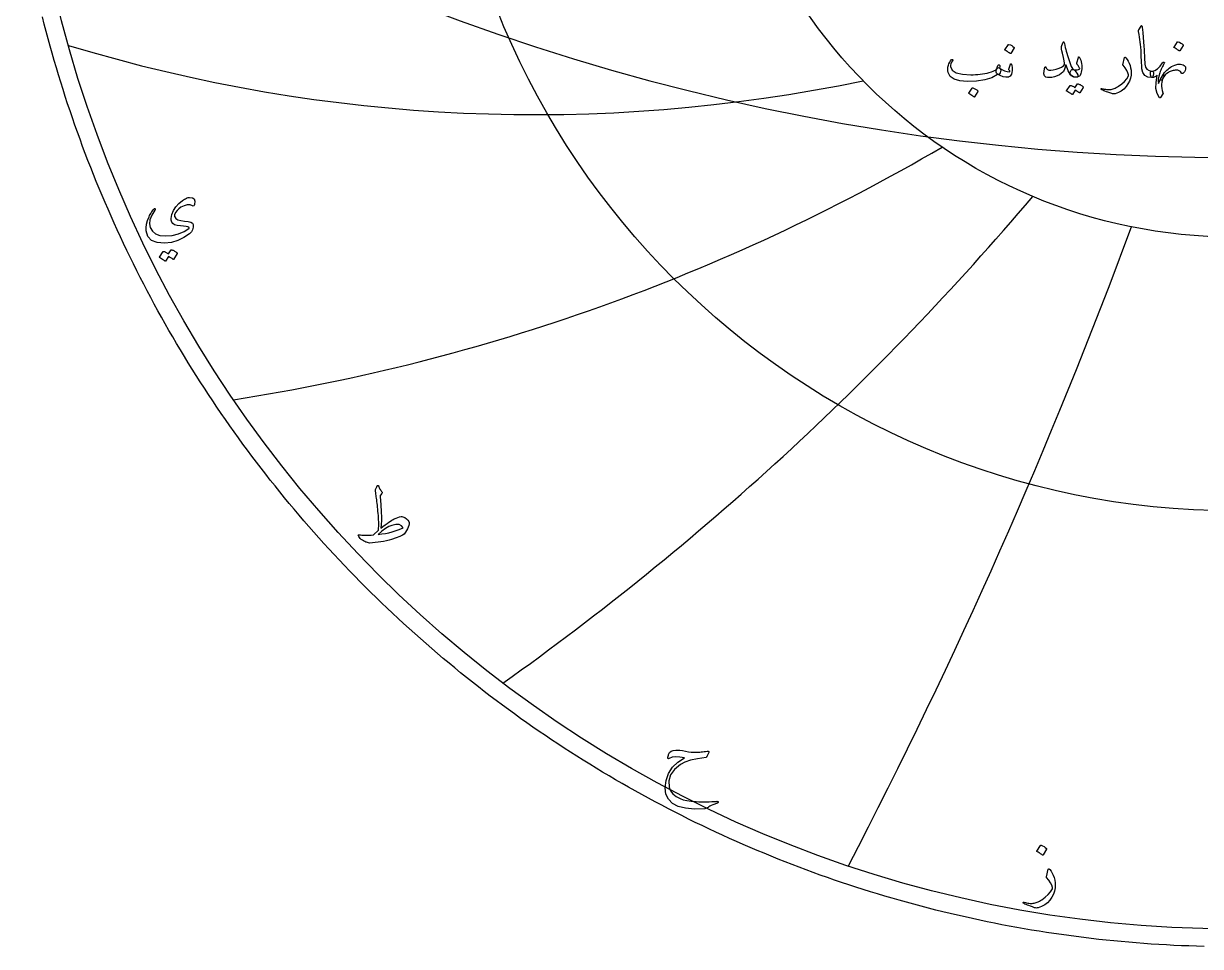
# Model space of a CAD drawing. Header units: millimetres. Extents: x -80 to 80, y -80 to 82.
# Drawn here: x -79.2 to -2.2, y -80.3 to -20 of the extents above; entities that cross this region are included whole.
import ezdxf

# ---------------------------------------------------------------- set-up
doc = ezdxf.new("R2010")
doc.units = ezdxf.units.MM
for name, color, linetype in [('CUT_OUTER', 1, 'Continuous'), ('ENGRAVE', 7, 'Continuous'), ('ENGRAVE_FINE', 8, 'Continuous'), ('TEXT', 5, 'Continuous')]:
    doc.layers.add(name, color=color, linetype=linetype)

msp = doc.modelspace()

# ---------------------------------------------------------------- linework, layer by layer
at = {"layer": 'CUT_OUTER'}
msp.add_lwpolyline([(-1.9724, -80.3458), (-2.4653, -80.3322), (-2.9582, -80.3155), (-3.4509, -80.2959), (-3.9436, -80.2732), (-4.436, -80.2475), (-4.9283, -80.2188), (-5.4205, -80.187), (-5.9124, -80.1522), (-6.4041, -80.1144), (-6.8955, -80.0736), (-7.3867, -80.0298), (-7.8776, -79.983), (-8.3683, -79.9332), (-8.8586, -79.8803), (-9.3485, -79.8244), (-9.8381, -79.7656), (-10.3274, -79.7037), (-10.8163, -79.6388), (-11.3047, -79.571), (-11.7927, -79.5001), (-12.2803, -79.4263), (-12.7674, -79.3494), (-13.2541, -79.2696), (-13.7402, -79.1868), (-14.2258, -79.101), (-14.7109, -79.0122), (-15.1954, -78.9204), (-15.6794, -78.8257), (-16.1628, -78.728), (-16.6455, -78.6274), (-17.1277, -78.5238), (-17.6092, -78.4172), (-18.09, -78.3077), (-18.5701, -78.1952), (-19.0496, -78.0798), (-19.5283, -77.9614), (-20.0063, -77.8401), (-20.4836, -77.7159), (-20.96, -77.5888), (-21.4357, -77.4587), (-21.9106, -77.3257), (-22.3846, -77.1898), (-22.8578, -77.051), (-23.3302, -76.9093), (-23.8016, -76.7647), (-24.2722, -76.6172), (-24.7419, -76.4668), (-25.2106, -76.3136), (-25.6784, -76.1575), (-26.1452, -75.9985), (-26.611, -75.8366), (-27.0758, -75.6719), (-27.5396, -75.5043), (-28.0024, -75.3339), (-28.4641, -75.1607), (-28.9248, -74.9846), (-29.3843, -74.8057), (-29.8428, -74.624), (-30.3001, -74.4395), (-30.7563, -74.2522), (-31.2113, -74.0621), (-31.6651, -73.8692), (-32.1178, -73.6735), (-32.5692, -73.475), (-33.0195, -73.2738), (-33.4684, -73.0698), (-33.9162, -72.8631), (-34.3626, -72.6536), (-34.8078, -72.4414), (-35.2516, -72.2265), (-35.6941, -72.0088), (-36.1353, -71.7884), (-36.5751, -71.5654), (-37.0135, -71.3396), (-37.4505, -71.1111), (-37.8862, -70.88), (-38.3204, -70.6462), (-38.7531, -70.4098), (-39.1844, -70.1706), (-39.6142, -69.9289), (-40.0426, -69.6845), (-40.4694, -69.4375), (-40.8947, -69.1879), (-41.3184, -68.9356), (-41.7406, -68.6808), (-42.1613, -68.4234), (-42.5803, -68.1634), (-42.9978, -67.9009), (-43.4136, -67.6358), (-43.8278, -67.3681), (-44.2403, -67.0979), (-44.6512, -66.8252), (-45.0604, -66.55), (-45.4679, -66.2722), (-45.8736, -65.992), (-46.2777, -65.7093), (-46.68, -65.4241), (-47.0806, -65.1364), (-47.4794, -64.8463), (-47.8764, -64.5538), (-48.2715, -64.2588), (-48.6649, -63.9614), (-49.0565, -63.6616), (-49.4462, -63.3594), (-49.834, -63.0548), (-50.22, -62.7479), (-50.604, -62.4385), (-50.9862, -62.1269), (-51.3664, -61.8128), (-51.7447, -61.4965), (-52.1211, -61.1778), (-52.4955, -60.8569), (-52.8679, -60.5336), (-53.2384, -60.2081), (-53.6068, -59.8803), (-53.9732, -59.5502), (-54.3376, -59.2179), (-54.6999, -58.8834), (-55.0602, -58.5467), (-55.4184, -58.2077), (-55.7745, -57.8666), (-56.1285, -57.5233), (-56.4804, -57.1778), (-56.8302, -56.8302), (-57.1778, -56.4804), (-57.5233, -56.1285), (-57.8666, -55.7745), (-58.2077, -55.4184), (-58.5467, -55.0602), (-58.8834, -54.6999), (-59.2179, -54.3376), (-59.5502, -53.9732), (-59.8803, -53.6068), (-60.2081, -53.2384), (-60.5336, -52.8679), (-60.8569, -52.4955), (-61.1778, -52.1211), (-61.4965, -51.7447), (-61.8128, -51.3664), (-62.1269, -50.9862), (-62.4385, -50.604), (-62.7479, -50.22), (-63.0548, -49.834), (-63.3594, -49.4462), (-63.6616, -49.0565), (-63.9614, -48.6649), (-64.2588, -48.2715), (-64.5538, -47.8764), (-64.8463, -47.4794), (-65.1364, -47.0806), (-65.4241, -46.68), (-65.7093, -46.2777), (-65.992, -45.8736), (-66.2722, -45.4679), (-66.55, -45.0604), (-66.8252, -44.6512), (-67.0979, -44.2403), (-67.3681, -43.8278), (-67.6358, -43.4136), (-67.9009, -42.9978), (-68.1634, -42.5803), (-68.4234, -42.1613), (-68.6808, -41.7406), (-68.9356, -41.3184), (-69.1879, -40.8947), (-69.4375, -40.4694), (-69.6845, -40.0426), (-69.9289, -39.6142), (-70.1706, -39.1844), (-70.4098, -38.7531), (-70.6462, -38.3204), (-70.88, -37.8862), (-71.1111, -37.4505), (-71.3396, -37.0135), (-71.5654, -36.5751), (-71.7884, -36.1353), (-72.0088, -35.6941), (-72.2265, -35.2516), (-72.4414, -34.8078), (-72.6536, -34.3626), (-72.8631, -33.9162), (-73.0698, -33.4684), (-73.2738, -33.0195), (-73.475, -32.5692), (-73.6735, -32.1178), (-73.8692, -31.6651), (-74.0621, -31.2113), (-74.2522, -30.7563), (-74.4395, -30.3001), (-74.624, -29.8428), (-74.8057, -29.3843), (-74.9846, -28.9248), (-75.1607, -28.4641), (-75.3339, -28.0024), (-75.5043, -27.5396), (-75.6719, -27.0758), (-75.8366, -26.611), (-75.9985, -26.1452), (-76.1575, -25.6784), (-76.3136, -25.2106), (-76.4668, -24.7419), (-76.6172, -24.2722), (-76.7647, -23.8016), (-76.9093, -23.3302), (-77.051, -22.8578), (-77.1898, -22.3846), (-77.3257, -21.9106), (-77.4587, -21.4357), (-77.5888, -20.96), (-77.7159, -20.4836), (-77.8401, -20.0063), (-77.9614, -19.5283)], dxfattribs=at)
at = {"layer": 'ENGRAVE'}
for radius in [79.2, 51.8435, 33.9362]:
    msp.add_circle((0, 0), radius, dxfattribs=at)
for centre, radius, start, end in [((-45.7349, 79.2151), 105.1402, 253.125475, 281.775865), ((-85.845, 85.845), 132.0094, 278.882702, 300.370494), ((-157.1939, 90.7559), 188.7705, 305.399857, 319.725052), ((-349.9692, 93.774), 366.0051, 332.527684, 339.690281)]:
    msp.add_arc(centre, radius, start, end, dxfattribs=at)
at = {"layer": 'ENGRAVE_FINE'}
msp.add_arc((0, 118.9871), 147.7245, 237.678517, 302.321483, dxfattribs=at)
at = {"layer": 'TEXT'}
for points in [[(-6.0914, -20.1269), (-6.0823, -20.1128), (-6.0738, -20.1035), (-6.0659, -20.0988), (-6.0586, -20.0988), (-6.0475, -20.1049), (-6.0375, -20.1234), (-6.0287, -20.1541), (-6.0211, -20.1972), (-5.9825, -20.547), (-5.9509, -20.8705), (-5.9263, -21.1676), (-5.9087, -21.4384), (-5.8974, -21.6699), (-5.887, -21.8775), (-5.8775, -22.061), (-5.8689, -22.2206), (-5.8614, -22.3561), (-5.8554, -22.4677), (-5.8509, -22.5552), (-5.8478, -22.6187), (-5.8062, -22.809), (-5.7143, -22.9489), (-5.572, -23.0385), (-5.3794, -23.0777), (-5.3259, -23.0918), (-5.2916, -23.1246), (-5.2767, -23.1761), (-5.2811, -23.2464), (-5.303, -23.357), (-5.3267, -23.4361), (-5.3522, -23.4835), (-5.3794, -23.4993), (-5.6505, -23.4636), (-5.8502, -23.3564), (-5.9784, -23.1779), (-6.0352, -22.9279), (-6.0441, -22.8083), (-6.0521, -22.6884), (-6.0593, -22.5682), (-6.0656, -22.4478), (-6.0713, -22.327), (-6.0767, -22.206), (-6.0819, -22.0846), (-6.0867, -21.963), (-6.0955, -21.731), (-6.1078, -21.5221), (-6.1236, -21.3364), (-6.1429, -21.1737), (-6.1657, -21.0176), (-6.1921, -20.8511), (-6.2219, -20.6745), (-6.2553, -20.4876), (-6.2597, -20.4539), (-6.2588, -20.4232), (-6.2527, -20.3953), (-6.2413, -20.3705)], [(-14.7706, -21.34), (-14.7647, -21.3342), (-14.7565, -21.3307), (-14.746, -21.3295), (-14.7331, -21.3307), (-14.6421, -21.3675), (-14.5563, -21.4126), (-14.4758, -21.4659), (-14.4006, -21.5274), (-14.3932, -21.5367), (-14.39, -21.5461), (-14.3909, -21.5555), (-14.3959, -21.5648), (-14.616, -21.9208), (-14.6242, -21.9293), (-14.6348, -21.9314), (-14.6476, -21.927), (-14.6629, -21.9161), (-14.676, -21.9068), (-14.6968, -21.8927), (-14.7252, -21.874), (-14.7612, -21.8506), (-14.8054, -21.8225), (-14.8584, -21.7897), (-14.9202, -21.7522), (-14.9907, -21.71), (-15.0001, -21.703), (-15.0048, -21.696), (-15.0048, -21.689), (-15.0001, -21.6819)], [(-11.1078, -21.2791), (-11.0809, -21.4019), (-11.0516, -21.5268), (-11.02, -21.6537), (-10.986, -21.7826), (-10.9497, -21.9142), (-10.9111, -22.049), (-10.8701, -22.1871), (-10.8268, -22.3283), (-10.7392, -22.5824), (-10.6593, -22.7733), (-10.587, -22.9009), (-10.5223, -22.9653), (-10.4658, -23.0037), (-10.4087, -23.0578), (-10.3511, -23.1278), (-10.2928, -23.2136), (-10.2378, -23.3198), (-10.2225, -23.3998), (-10.2471, -23.4533), (-10.3115, -23.4806), (-10.5197, -23.4595), (-10.7038, -23.3213), (-10.8639, -23.066), (-11.0001, -22.6937), (-11.003, -22.6875), (-11.0071, -22.6831), (-11.0124, -22.6805), (-11.0188, -22.6796), (-11.0235, -22.6805), (-11.0282, -22.6831), (-11.0329, -22.6875), (-11.0375, -22.6937), (-11.0507, -22.754), (-11.0668, -22.8178), (-11.0858, -22.8851), (-11.1078, -22.956), (-11.1318, -23.023), (-11.157, -23.0789), (-11.1833, -23.1237), (-11.2108, -23.1574), (-11.3098, -23.2437), (-11.4333, -23.3201), (-11.5815, -23.3866), (-11.7542, -23.4431), (-11.9298, -23.4849), (-12.082, -23.5028), (-12.2109, -23.4967), (-12.3162, -23.4665), (-12.4064, -23.391), (-12.4474, -23.2581), (-12.4392, -23.0678), (-12.3818, -22.8201), (-12.3763, -22.8119), (-12.3689, -22.8061), (-12.3599, -22.8026), (-12.349, -22.8014), (-12.3361, -22.8029), (-12.3256, -22.8072), (-12.3174, -22.8146), (-12.3116, -22.8248), (-12.2893, -22.8766), (-12.2647, -22.9197), (-12.2378, -22.9539), (-12.2085, -22.9794), (-12.1172, -23.0133), (-11.9931, -23.0215), (-11.8361, -23.004), (-11.6464, -22.9606), (-11.4442, -22.8957), (-11.287, -22.8225), (-11.1748, -22.7411), (-11.1078, -22.6515), (-11.0967, -22.5608), (-11.1148, -22.4056), (-11.1623, -22.186), (-11.2389, -21.9021), (-11.2758, -21.7525), (-11.2975, -21.6316), (-11.3039, -21.5394), (-11.2952, -21.4759), (-11.2062, -21.2229), (-11.1965, -21.1963), (-11.1863, -21.1773), (-11.1754, -21.1658), (-11.164, -21.162), (-11.15, -21.1694), (-11.1359, -21.1913), (-11.1219, -21.2279), (-11.1078, -21.2791)], [(-3.7073, -21.1667), (-3.7014, -21.1609), (-3.6932, -21.1574), (-3.6827, -21.1562), (-3.6698, -21.1574), (-3.5788, -21.1942), (-3.493, -21.2393), (-3.4125, -21.2926), (-3.3373, -21.3541), (-3.3299, -21.3634), (-3.3267, -21.3728), (-3.3276, -21.3822), (-3.3326, -21.3915), (-3.5527, -21.7475), (-3.5609, -21.756), (-3.5715, -21.7581), (-3.5843, -21.7537), (-3.5996, -21.7428), (-3.6127, -21.7335), (-3.6335, -21.7194), (-3.6619, -21.7007), (-3.6979, -21.6773), (-3.7421, -21.6492), (-3.7951, -21.6164), (-3.8569, -21.5789), (-3.9274, -21.5367), (-3.9368, -21.5297), (-3.9415, -21.5227), (-3.9415, -21.5157), (-3.9368, -21.5086)], [(-15.3608, -22.881), (-15.3562, -22.8834), (-15.352, -22.8857), (-15.348, -22.888), (-15.3444, -22.8904), (-15.3407, -22.893), (-15.3368, -22.8962), (-15.3325, -22.9), (-15.328, -22.9044), (-15.2902, -22.9489), (-15.2753, -23.0122), (-15.2832, -23.0941), (-15.3139, -23.1948), (-15.3423, -23.256), (-15.3713, -23.2944), (-15.4009, -23.3099), (-15.431, -23.3026), (-15.4462, -23.2952), (-15.4591, -23.292), (-15.4697, -23.2929), (-15.4779, -23.2979), (-15.8619, -23.5081), (-16.3209, -23.6562), (-16.8549, -23.7423), (-17.4638, -23.7663), (-17.9562, -23.7241), (-18.328, -23.6117), (-18.5792, -23.429), (-18.7097, -23.1761), (-18.7299, -23.0567), (-18.7343, -22.9372), (-18.7229, -22.8178), (-18.6957, -22.6983), (-18.6585, -22.5927), (-18.6125, -22.4958), (-18.5578, -22.4077), (-18.4943, -22.3283), (-18.4823, -22.3184), (-18.4697, -22.3119), (-18.4565, -22.309), (-18.4427, -22.3096), (-18.4299, -22.3151), (-18.4193, -22.3225), (-18.4111, -22.3315), (-18.4053, -22.3424), (-18.4026, -22.3529), (-18.4041, -22.3658), (-18.4097, -22.381), (-18.4193, -22.3986), (-18.4872, -22.4981), (-18.5317, -22.5953), (-18.5528, -22.6901), (-18.5505, -22.7827), (-18.4392, -23.0145), (-18.1804, -23.1808), (-17.7741, -23.2815), (-17.2203, -23.3166), (-17.0682, -23.3143), (-16.9164, -23.3072), (-16.7649, -23.2955), (-16.6137, -23.2791), (-16.4637, -23.2581), (-16.3157, -23.2323), (-16.1697, -23.2019), (-16.0259, -23.1667), (-15.8862, -23.1269), (-15.7718, -23.0871), (-15.6825, -23.0473), (-15.6184, -23.0075), (-15.5936, -22.9864), (-15.5709, -22.9606), (-15.5503, -22.9302), (-15.5317, -22.8951), (-15.5143, -22.8558), (-15.4972, -22.8131), (-15.4803, -22.7668), (-15.4638, -22.7171), (-15.4574, -22.7019), (-15.4474, -22.689), (-15.4339, -22.6784), (-15.417, -22.6702), (-15.3988, -22.6659), (-15.3818, -22.6667), (-15.366, -22.6729), (-15.3514, -22.6843), (-15.3397, -22.7001), (-15.3327, -22.7194), (-15.3303, -22.7423), (-15.3327, -22.7686)], [(-10.1617, -22.792), (-10.1892, -22.7461), (-10.2155, -22.7065), (-10.2407, -22.6735), (-10.2647, -22.6468), (-10.282, -22.624), (-10.2916, -22.5976), (-10.2937, -22.5678), (-10.2881, -22.5344), (-10.1898, -22.1784), (-10.176, -22.1474), (-10.1581, -22.1386), (-10.1362, -22.1521), (-10.1101, -22.1878), (-10.0709, -22.2636), (-10.0375, -22.3553), (-10.01, -22.4627), (-9.9884, -22.5859), (-9.9758, -22.7042), (-9.9708, -22.8201), (-9.9734, -22.9337), (-9.9837, -23.045), (-10.0004, -23.1418), (-10.0223, -23.2265), (-10.0495, -23.2988), (-10.082, -23.3588), (-10.1221, -23.4033), (-10.1769, -23.4384), (-10.2463, -23.4642), (-10.3303, -23.4806), (-10.4163, -23.4838), (-10.4966, -23.47), (-10.5709, -23.4393), (-10.6394, -23.3916), (-10.6924, -23.331), (-10.7202, -23.2616), (-10.7228, -23.1834), (-10.7003, -23.0965), (-10.6643, -23.0253), (-10.6218, -22.9805), (-10.573, -22.9621), (-10.5176, -22.97), (-10.39, -23.0007), (-10.2788, -23.004), (-10.1839, -22.9797), (-10.1055, -22.9279), (-10.1037, -22.9141), (-10.1125, -22.8869), (-10.1318, -22.8462), (-10.1617, -22.792)], [(-7.1687, -22.1925), (-7.166, -22.184), (-7.1628, -22.1773), (-7.159, -22.1723), (-7.1546, -22.1691), (-7.1414, -22.1679), (-7.1253, -22.1738), (-7.1063, -22.1866), (-7.0844, -22.2065), (-6.9989, -22.3081), (-6.9251, -22.4255), (-6.863, -22.5587), (-6.8127, -22.7077), (-6.7735, -22.8681), (-6.7495, -23.0262), (-6.7407, -23.182), (-6.7471, -23.3354), (-6.7887, -23.5373), (-6.8572, -23.7311), (-6.9526, -23.9167), (-7.075, -24.0941), (-7.2214, -24.2549), (-7.3888, -24.3857), (-7.5773, -24.4867), (-7.7869, -24.5578), (-7.8431, -24.5698), (-7.8993, -24.5731), (-7.9556, -24.5675), (-8.0118, -24.5532), (-8.1413, -24.5079), (-8.2583, -24.4659), (-8.3626, -24.4271), (-8.4544, -24.3916), (-8.5333, -24.3592), (-8.599, -24.3301), (-8.6515, -24.3042), (-8.6909, -24.2815), (-8.6991, -24.2745), (-8.705, -24.2674), (-8.7085, -24.2604), (-8.7097, -24.2534), (-8.7088, -24.2443), (-8.7061, -24.2358), (-8.7018, -24.2279), (-8.6956, -24.2206), (-8.6877, -24.215), (-8.678, -24.2124), (-8.6666, -24.2127), (-8.6535, -24.2159), (-8.5732, -24.2374), (-8.4965, -24.2551), (-8.4234, -24.2691), (-8.3537, -24.2792), (-8.2869, -24.2854), (-8.2225, -24.2879), (-8.1605, -24.2866), (-8.1008, -24.2815), (-8.0412, -24.272), (-7.9796, -24.2575), (-7.9159, -24.238), (-7.8502, -24.2136), (-7.7824, -24.1839), (-7.7126, -24.1486), (-7.6407, -24.1078), (-7.5668, -24.0614), (-7.3592, -23.9121), (-7.1815, -23.7499), (-7.0337, -23.5748), (-6.9157, -23.3869), (-6.9081, -23.3717), (-6.904, -23.3541), (-6.9034, -23.3342), (-6.9064, -23.3119), (-6.9555, -23.1805), (-7.0328, -23.0344), (-7.1382, -22.8737), (-7.2717, -22.6983), (-7.2776, -22.6872), (-7.2811, -22.6773), (-7.2822, -22.6685), (-7.2811, -22.6609)], [(-15.5013, -23.2557), (-15.5522, -23.2074), (-15.5786, -23.1468), (-15.5803, -23.0739), (-15.5575, -22.9887), (-15.508, -22.9123), (-15.4626, -22.8658), (-15.4214, -22.8491), (-15.3842, -22.8623), (-15.2085, -22.9785), (-15.0329, -23.0602), (-14.8572, -23.1073), (-14.6816, -23.1199), (-14.6754, -23.1187), (-14.6711, -23.1152), (-14.6684, -23.1094), (-14.6675, -23.1012), (-14.6719, -23.0856), (-14.6851, -23.0625), (-14.7071, -23.0318), (-14.7378, -22.9934), (-14.7437, -22.9817), (-14.7472, -22.97), (-14.7483, -22.9583), (-14.7472, -22.9466), (-14.6348, -22.6234), (-14.6295, -22.6111), (-14.623, -22.6023), (-14.6154, -22.5971), (-14.6067, -22.5953), (-14.5979, -22.5968), (-14.5903, -22.6012), (-14.5838, -22.6085), (-14.5785, -22.6187), (-14.5434, -22.7238), (-14.5223, -22.8283), (-14.5153, -22.9322), (-14.5223, -23.0356), (-14.5452, -23.1641), (-14.5762, -23.2686), (-14.6154, -23.3491), (-14.6629, -23.4056), (-14.6989, -23.4366), (-14.7319, -23.4595), (-14.7621, -23.4741), (-14.7893, -23.4806), (-14.9462, -23.4841), (-15.1172, -23.4478), (-15.3022, -23.3717), (-15.5013, -23.2557)], [(-4.63, -23.4618), (-4.6815, -23.5725), (-4.719, -23.689), (-4.7424, -23.8114), (-4.7518, -23.9396), (-4.7477, -24.0731), (-4.7307, -24.2112), (-4.7008, -24.3541), (-4.6581, -24.5016), (-4.6528, -24.5212), (-4.6511, -24.5379), (-4.6528, -24.5517), (-4.6581, -24.5625), (-4.8267, -24.8014), (-4.8422, -24.8187), (-4.856, -24.8283), (-4.868, -24.8304), (-4.8783, -24.8248), (-5.0387, -24.5499), (-5.1171, -24.2124), (-5.1136, -23.8122), (-5.0281, -23.3494), (-5.1098, -23.415), (-5.1956, -23.4618), (-5.2855, -23.4899), (-5.3794, -23.4993), (-5.3996, -23.4931), (-5.4181, -23.4747), (-5.4348, -23.444), (-5.4497, -23.4009), (-5.4582, -23.375), (-5.4649, -23.3488), (-5.4699, -23.3223), (-5.4731, -23.2955), (-5.4754, -23.2688), (-5.4778, -23.2423), (-5.4801, -23.2161), (-5.4825, -23.1902), (-5.4795, -23.1427), (-5.4614, -23.1082), (-5.428, -23.0865), (-5.3794, -23.0777), (-5.1883, -23.035), (-5.0082, -22.9302), (-4.8393, -22.7633), (-4.6815, -22.5344), (-4.6602, -22.5054), (-4.6382, -22.4887), (-4.6157, -22.4844), (-4.5925, -22.4923), (-4.5756, -22.5072), (-4.5668, -22.5239), (-4.5662, -22.5423), (-4.5738, -22.5625), (-4.6152, -22.6357), (-4.6552, -22.7101), (-4.6937, -22.7856), (-4.7307, -22.8623), (-4.7663, -22.9402), (-4.8004, -23.0192), (-4.833, -23.0994), (-4.8642, -23.1808), (-4.9333, -23.4024), (-4.9719, -23.5941), (-4.9801, -23.756), (-4.9579, -23.888), (-4.9558, -23.8921), (-4.9544, -23.8951), (-4.9535, -23.8968), (-4.9532, -23.8974), (-4.9529, -23.8968), (-4.952, -23.8951), (-4.9506, -23.8921), (-4.9485, -23.888), (-4.92, -23.8209), (-4.8905, -23.7551), (-4.8602, -23.6909), (-4.8291, -23.6281), (-4.7967, -23.5665), (-4.7629, -23.5057), (-4.7276, -23.4459), (-4.6909, -23.3869), (-4.6643, -23.3459), (-4.6405, -23.3213), (-4.6198, -23.3131), (-4.6019, -23.3213), (-4.5931, -23.3389), (-4.5949, -23.3681), (-4.6072, -23.4091), (-4.63, -23.4618)], [(-3.4497, -23.2089), (-3.5103, -23.114), (-3.589, -23.0496), (-3.6859, -23.0157), (-3.801, -23.0122), (-3.8662, -23.0205), (-3.9309, -23.0315), (-3.995, -23.0451), (-4.0586, -23.0613), (-4.1215, -23.0808), (-4.1839, -23.1041), (-4.2456, -23.1312), (-4.3068, -23.162), (-4.4116, -23.2323), (-4.5106, -23.3307), (-4.6037, -23.4571), (-4.6909, -23.6117), (-4.7158, -23.6465), (-4.7389, -23.6667), (-4.7603, -23.6723), (-4.7799, -23.6632), (-4.7963, -23.6451), (-4.8033, -23.6234), (-4.801, -23.5982), (-4.7893, -23.5695), (-4.7714, -23.5318), (-4.7553, -23.4981), (-4.741, -23.4685), (-4.7284, -23.4431), (-4.7172, -23.4214), (-4.7073, -23.4033), (-4.6985, -23.3886), (-4.6909, -23.3775), (-4.6221, -23.2739), (-4.5516, -23.1784), (-4.4792, -23.0912), (-4.4052, -23.0122), (-4.3294, -22.941), (-4.2518, -22.8775), (-4.1725, -22.8216), (-4.0914, -22.7733), (-3.8832, -22.6787), (-3.6897, -22.6293), (-3.5109, -22.6249), (-3.3466, -22.6656), (-3.2767, -22.701), (-3.226, -22.7464), (-3.1947, -22.8017), (-3.1827, -22.867), (-3.1897, -22.956), (-3.2155, -23.0403), (-3.26, -23.1199), (-3.3232, -23.1948), (-3.3645, -23.2273), (-3.3993, -23.2405), (-3.4277, -23.2344), (-3.4497, -23.2089)], [(-17.1359, -24.1831), (-17.1301, -24.1773), (-17.1219, -24.1738), (-17.1114, -24.1726), (-17.0985, -24.1738), (-17.0074, -24.2107), (-16.9217, -24.2557), (-16.8412, -24.309), (-16.7659, -24.3705), (-16.7586, -24.3799), (-16.7554, -24.3892), (-16.7563, -24.3986), (-16.7612, -24.408), (-16.9814, -24.7639), (-16.9896, -24.7724), (-17.0001, -24.7745), (-17.013, -24.7701), (-17.0282, -24.7592), (-17.0414, -24.7499), (-17.0622, -24.7358), (-17.0906, -24.7171), (-17.1266, -24.6937), (-17.1708, -24.6656), (-17.2238, -24.6328), (-17.2855, -24.5953), (-17.3561, -24.5532), (-17.3655, -24.5461), (-17.3701, -24.5391), (-17.3701, -24.5321), (-17.3655, -24.5251)], [(-10.246, -23.9162), (-10.2401, -23.9103), (-10.2319, -23.9068), (-10.2214, -23.9056), (-10.2085, -23.9068), (-10.1624, -23.9241), (-10.1177, -23.9431), (-10.0746, -23.9639), (-10.0329, -23.9864), (-9.9923, -24.011), (-9.9526, -24.0379), (-9.9139, -24.0672), (-9.8759, -24.0988), (-9.8686, -24.1085), (-9.8654, -24.1187), (-9.8663, -24.1296), (-9.8713, -24.141), (-10.0961, -24.497), (-10.1022, -24.5016), (-10.1113, -24.5016), (-10.1233, -24.497), (-10.1382, -24.4876), (-10.1485, -24.4789), (-10.1652, -24.4671), (-10.1883, -24.452), (-10.2179, -24.4337), (-10.2542, -24.4119), (-10.2975, -24.3863), (-10.3478, -24.3569), (-10.4052, -24.3236), (-10.5832, -24.6), (-10.5914, -24.6085), (-10.6019, -24.6105), (-10.6148, -24.6061), (-10.63, -24.5953), (-10.6432, -24.5859), (-10.664, -24.5719), (-10.6924, -24.5532), (-10.7284, -24.5297), (-10.7726, -24.5016), (-10.8256, -24.4688), (-10.8874, -24.4314), (-10.9579, -24.3892), (-10.9652, -24.3822), (-10.9685, -24.3752), (-10.9676, -24.3681), (-10.9626, -24.3611), (-10.7331, -24.0192), (-10.7272, -24.0133), (-10.719, -24.0098), (-10.7085, -24.0087), (-10.6956, -24.0098), (-10.6564, -24.0226), (-10.6183, -24.0373), (-10.5815, -24.0542), (-10.5457, -24.0731), (-10.5112, -24.0937), (-10.4778, -24.1158), (-10.4456, -24.1394), (-10.4146, -24.1644)], [(-68.1471, -31.8901), (-68.3088, -31.8361), (-68.4893, -31.8339), (-68.6885, -31.8836), (-68.9065, -31.985), (-69.0448, -32.0818), (-69.16, -32.1974), (-69.2521, -32.3317), (-69.3212, -32.4847), (-69.328, -32.5153), (-69.3286, -32.5471), (-69.323, -32.5802), (-69.3112, -32.6146), (-69.2318, -32.7213), (-69.0988, -32.8019), (-68.9121, -32.8562), (-68.6717, -32.8843), (-68.4343, -32.9096), (-68.262, -32.9555), (-68.1546, -33.0221), (-68.1121, -33.1092), (-68.1074, -33.2915), (-68.1433, -33.4539), (-68.2198, -33.5963), (-68.3369, -33.7187), (-68.7088, -33.9726), (-69.1051, -34.1596), (-69.5257, -34.2798), (-69.9707, -34.3332), (-70.4565, -34.2995), (-70.82, -34.1534), (-71.0611, -33.8948), (-71.1797, -33.5239), (-71.1866, -33.3203), (-71.1572, -33.0992), (-71.0917, -32.8606), (-70.9899, -32.6046), (-70.9544, -32.5334), (-70.918, -32.4647), (-70.8807, -32.3985), (-70.8425, -32.3348), (-70.803, -32.2733), (-70.7619, -32.2136), (-70.7193, -32.1558), (-70.6751, -32.1), (-70.6514, -32.0768), (-70.6301, -32.0675), (-70.6114, -32.0719), (-70.5952, -32.09), (-70.5861, -32.1124), (-70.5839, -32.1349), (-70.5886, -32.1574), (-70.6002, -32.1799), (-70.8056, -32.5109), (-70.9274, -32.8094), (-70.9655, -33.0754), (-70.9199, -33.309), (-70.7732, -33.5551), (-70.5577, -33.7287), (-70.2735, -33.8299), (-69.9207, -33.8586), (-69.4685, -33.8227), (-69.0614, -33.7299), (-68.6991, -33.5804), (-68.3819, -33.374), (-68.3628, -33.3565), (-68.3557, -33.339), (-68.3603, -33.3215), (-68.3769, -33.304), (-68.444, -33.2715), (-68.5605, -33.2441), (-68.7263, -33.2216), (-68.9414, -33.2041), (-69.1603, -33.1772), (-69.3274, -33.1267), (-69.4426, -33.0523), (-69.506, -32.9543), (-69.5354, -32.8391), (-69.5435, -32.7182), (-69.5304, -32.5918), (-69.496, -32.4597), (-69.3845, -32.2002), (-69.23, -31.9613), (-69.0323, -31.743), (-68.7916, -31.5454), (-68.7276, -31.4985), (-68.6654, -31.458), (-68.6051, -31.4236), (-68.5468, -31.3955), (-68.4905, -31.3733), (-68.4368, -31.3568), (-68.3856, -31.3459), (-68.3369, -31.3405), (-68.1464, -31.3583), (-68.0297, -31.4417), (-67.9866, -31.5907), (-68.0172, -31.8052), (-68.0403, -31.863), (-68.0696, -31.8964), (-68.1052, -31.9054), (-68.1471, -31.8901)], [(-69.546, -34.7729), (-69.5397, -34.7666), (-69.531, -34.7629), (-69.5198, -34.7616), (-69.506, -34.7629), (-69.4568, -34.7813), (-69.4092, -34.8016), (-69.3632, -34.8238), (-69.3187, -34.8478), (-69.2754, -34.8741), (-69.2331, -34.9028), (-69.1917, -34.934), (-69.1513, -34.9677), (-69.1435, -34.978), (-69.14, -34.989), (-69.141, -35.0005), (-69.1463, -35.0127), (-69.3861, -35.3924), (-69.3927, -35.3974), (-69.4023, -35.3974), (-69.4151, -35.3924), (-69.4311, -35.3824), (-69.442, -35.3732), (-69.4598, -35.3606), (-69.4845, -35.3445), (-69.516, -35.325), (-69.5547, -35.3017), (-69.6009, -35.2744), (-69.6546, -35.243), (-69.7158, -35.2075), (-69.9057, -35.5023), (-69.9144, -35.5114), (-69.9257, -35.5136), (-69.9394, -35.5089), (-69.9557, -35.4973), (-69.9697, -35.4873), (-69.9919, -35.4723), (-70.0222, -35.4524), (-70.0606, -35.4274), (-70.1077, -35.3974), (-70.1643, -35.3624), (-70.2301, -35.3225), (-70.3054, -35.2775), (-70.3132, -35.27), (-70.3166, -35.2625), (-70.3157, -35.255), (-70.3104, -35.2475), (-70.0656, -34.8828), (-70.0593, -34.8766), (-70.0506, -34.8728), (-70.0393, -34.8716), (-70.0256, -34.8728), (-69.9838, -34.8864), (-69.9432, -34.9022), (-69.9038, -34.9201), (-69.8657, -34.9403), (-69.8289, -34.9623), (-69.7933, -34.9858), (-69.7589, -35.011), (-69.7258, -35.0377)], [(-56.1738, -50.4578), (-56.15, -50.4035), (-56.1288, -50.3554), (-56.1101, -50.3136), (-56.0938, -50.278), (-56.0804, -50.2489), (-56.0701, -50.2268), (-56.0629, -50.2115), (-56.0588, -50.203), (-56.0504, -50.1921), (-56.0401, -50.1843), (-56.0279, -50.1796), (-56.0139, -50.1781), (-56.0023, -50.1799), (-55.9926, -50.1855), (-55.9848, -50.1949), (-55.9789, -50.208), (-55.9527, -50.2717), (-55.9289, -50.3279), (-55.9077, -50.3767), (-55.889, -50.4179), (-55.8782, -50.436), (-55.8659, -50.4553), (-55.852, -50.4759), (-55.8365, -50.4978), (-55.8192, -50.5209), (-55.7997, -50.5453), (-55.778, -50.5709), (-55.7541, -50.5977), (-55.7391, -50.6249), (-55.7341, -50.6514), (-55.7391, -50.6774), (-55.7541, -50.7026), (-55.849, -50.8276), (-55.8618, -50.8478), (-55.8702, -50.8688), (-55.8743, -50.8903), (-55.874, -50.9125), (-55.8253, -51.4624), (-55.7941, -51.908), (-55.7803, -52.2493), (-55.7841, -52.4863), (-55.7892, -52.5748), (-55.7947, -52.6555), (-55.8005, -52.7284), (-55.8065, -52.7935), (-55.8129, -52.8511), (-55.8197, -52.9016), (-55.8267, -52.9448), (-55.834, -52.9809), (-55.6846, -52.8666), (-55.5461, -52.7636), (-55.4186, -52.6717), (-55.3019, -52.5912), (-55.1965, -52.5216), (-55.1027, -52.4625), (-55.0204, -52.4141), (-54.9497, -52.3764), (-54.8239, -52.3201), (-54.7061, -52.2764), (-54.5965, -52.2452), (-54.4951, -52.2265), (-54.4414, -52.2249), (-54.3851, -52.2352), (-54.3264, -52.2574), (-54.2652, -52.2914), (-54.1441, -52.3773), (-54.0554, -52.46), (-53.9992, -52.5397), (-53.9755, -52.6162), (-53.977, -52.7014), (-53.9967, -52.7973), (-54.0345, -52.9038), (-54.0904, -53.0209), (-54.1528, -53.1361), (-54.2103, -53.2319), (-54.2627, -53.3084), (-54.3102, -53.3656), (-54.4076, -53.4377), (-54.575, -53.5192), (-54.8123, -53.6101), (-55.1196, -53.7103), (-55.2908, -53.76), (-55.4649, -53.804), (-55.6418, -53.8424), (-55.8215, -53.8752), (-56.0034, -53.9027), (-56.1869, -53.9252), (-56.3719, -53.9426), (-56.5585, -53.9551), (-56.6267, -53.9414), (-56.6915, -53.9252), (-56.7528, -53.9064), (-56.8108, -53.8852), (-56.8659, -53.8615), (-56.9188, -53.8352), (-56.9695, -53.8065), (-57.0181, -53.7753), (-57.1034, -53.7128), (-57.1742, -53.6504), (-57.2308, -53.5879), (-57.2729, -53.5255), (-57.296, -53.4736), (-57.3004, -53.438), (-57.286, -53.4187), (-57.2529, -53.4155), (-57.1594, -53.4266), (-57.0587, -53.4349), (-56.9508, -53.4404), (-56.8357, -53.443), (-56.7135, -53.4429), (-56.5841, -53.4399), (-56.4475, -53.4341), (-56.3037, -53.4255), (-55.9739, -53.1008), (-55.9678, -52.9703), (-55.9645, -52.8385), (-55.9641, -52.7055), (-55.9664, -52.5712), (-55.9713, -52.4354), (-55.9783, -52.2977), (-55.9875, -52.1581), (-55.9989, -52.0166), (-56.0117, -51.8766), (-56.0251, -51.7412), (-56.0392, -51.6105), (-56.0539, -51.4845), (-56.0685, -51.3629), (-56.0826, -51.2454), (-56.096, -51.1318), (-56.1088, -51.0224), (-56.1208, -50.9211), (-56.1319, -50.8319), (-56.1421, -50.755), (-56.1513, -50.6902), (-56.1596, -50.6372), (-56.1669, -50.5959), (-56.1733, -50.566), (-56.1788, -50.5478), (-56.1822, -50.5272), (-56.1825, -50.5053), (-56.1797, -50.4822), (-56.1738, -50.4578)], [(-55.1046, -52.796), (-55.2979, -52.8763), (-55.513, -53.0021), (-55.75, -53.1735), (-56.0089, -53.3906), (-55.758, -53.3595), (-55.5199, -53.3212), (-55.2946, -53.2758), (-55.0821, -53.2232), (-54.8827, -53.164), (-54.6968, -53.0989), (-54.5243, -53.0279), (-54.3652, -52.9509), (-54.4732, -52.8176), (-54.6325, -52.7473), (-54.8429, -52.7401), (-55.1046, -52.796)], [(-34.3754, -67.6587), (-34.4953, -67.9285), (-34.5062, -67.9463), (-34.519, -67.9597), (-34.5337, -67.9688), (-34.5503, -67.9735), (-35.1045, -68.0609), (-35.5682, -68.1683), (-35.9414, -68.2957), (-36.224, -68.4431), (-36.6202, -68.7663), (-36.8747, -69.1213), (-36.9874, -69.5082), (-36.9584, -69.927), (-36.8703, -70.1537), (-36.7211, -70.3541), (-36.5106, -70.5284), (-36.239, -70.6764), (-36.0482, -70.7426), (-35.8105, -70.7963), (-35.5261, -70.8375), (-35.1948, -70.8662), (-35.0187, -70.8747), (-34.845, -70.88), (-34.6739, -70.8822), (-34.5053, -70.8812), (-34.3398, -70.8775), (-34.1781, -70.8712), (-34.0201, -70.8625), (-33.8658, -70.8512), (-33.8296, -70.8487), (-33.8008, -70.8512), (-33.7796, -70.8587), (-33.7659, -70.8712), (-33.7584, -70.8865), (-33.7559, -70.9025), (-33.7584, -70.919), (-33.7659, -70.9362), (-33.7713, -70.9454), (-33.7777, -70.953), (-33.7851, -70.9591), (-33.7934, -70.9637), (-33.8023, -70.9676), (-33.8115, -70.9718), (-33.821, -70.9763), (-33.8308, -70.9811), (-33.9748, -71.027), (-34.1019, -71.0748), (-34.2121, -71.1245), (-34.3055, -71.176), (-34.3653, -71.2131), (-34.4197, -71.2447), (-34.4689, -71.2706), (-34.5128, -71.2909), (-34.5507, -71.3065), (-34.5821, -71.3184), (-34.6069, -71.3265), (-34.6252, -71.3309), (-35.3084, -71.3562), (-35.8892, -71.3071), (-36.3676, -71.1838), (-36.7436, -70.9861), (-37.0152, -70.7151), (-37.1757, -70.3766), (-37.2251, -69.9707), (-37.1632, -69.4973), (-36.9996, -69.0205), (-36.7436, -68.6142), (-36.3951, -68.2785), (-35.9542, -68.0134), (-36.2664, -67.9538), (-36.5387, -67.9397), (-36.771, -67.9713), (-36.9634, -68.0484), (-36.9803, -68.0547), (-36.9959, -68.0584), (-37.0102, -68.0597), (-37.0234, -68.0584), (-37.0343, -68.0543), (-37.0421, -68.0472), (-37.0468, -68.0369), (-37.0483, -68.0234), (-37.0415, -67.9613), (-37.0308, -67.8998), (-37.0165, -67.8389), (-36.9984, -67.7786), (-36.9347, -67.6615), (-36.8335, -67.575), (-36.6949, -67.5191), (-36.5187, -67.4938), (-36.4073, -67.4948), (-36.2677, -67.5076), (-36.1, -67.5323), (-35.9042, -67.5688), (-35.7022, -67.6053), (-35.5158, -67.63), (-35.345, -67.6428), (-35.1898, -67.6437), (-35.1151, -67.6404), (-35.0361, -67.6356), (-34.9528, -67.6292), (-34.865, -67.6212), (-34.7729, -67.6114), (-34.6764, -67.5994), (-34.5756, -67.5852), (-34.4703, -67.5688), (-34.4101, -67.5669), (-34.3742, -67.5813), (-34.3626, -67.6119), (-34.3754, -67.6587)], [(-12.6702, -73.7381), (-12.664, -73.7319), (-12.6552, -73.7281), (-12.644, -73.7269), (-12.6302, -73.7281), (-12.5331, -73.7675), (-12.4416, -73.8156), (-12.3558, -73.8724), (-12.2755, -73.938), (-12.2677, -73.948), (-12.2643, -73.958), (-12.2652, -73.968), (-12.2705, -73.9779), (-12.5053, -74.3577), (-12.5141, -74.3667), (-12.5253, -74.3689), (-12.5391, -74.3642), (-12.5553, -74.3527), (-12.5693, -74.3427), (-12.5915, -74.3277), (-12.6218, -74.3077), (-12.6602, -74.2827), (-12.7074, -74.2527), (-12.7639, -74.2178), (-12.8298, -74.1778), (-12.905, -74.1328), (-12.915, -74.1253), (-12.92, -74.1178), (-12.92, -74.1103), (-12.915, -74.1028)], [(-12.1606, -75.2919), (-12.1578, -75.2829), (-12.1544, -75.2757), (-12.1503, -75.2704), (-12.1456, -75.2669), (-12.1316, -75.2657), (-12.1144, -75.2719), (-12.0941, -75.2857), (-12.0707, -75.3069), (-11.9795, -75.4153), (-11.9008, -75.5405), (-11.8346, -75.6826), (-11.7809, -75.8415), (-11.7391, -76.0126), (-11.7134, -76.1812), (-11.7041, -76.3474), (-11.7109, -76.511), (-11.7553, -76.7264), (-11.8284, -76.9332), (-11.9302, -77.1311), (-12.0607, -77.3204), (-12.2168, -77.4918), (-12.3954, -77.6314), (-12.5965, -77.7391), (-12.8201, -77.815), (-12.88, -77.8278), (-12.94, -77.8312), (-12.9999, -77.8253), (-13.0599, -77.81), (-13.1981, -77.7617), (-13.3228, -77.7169), (-13.4341, -77.6755), (-13.532, -77.6376), (-13.6162, -77.6031), (-13.6863, -77.572), (-13.7423, -77.5444), (-13.7843, -77.5202), (-13.7931, -77.5127), (-13.7993, -77.5052), (-13.8031, -77.4977), (-13.8043, -77.4902), (-13.8034, -77.4805), (-13.8006, -77.4715), (-13.7959, -77.4631), (-13.7893, -77.4553), (-13.7809, -77.4493), (-13.7706, -77.4465), (-13.7584, -77.4468), (-13.7444, -77.4503), (-13.6588, -77.4732), (-13.577, -77.4921), (-13.4989, -77.5069), (-13.4246, -77.5177), (-13.3534, -77.5244), (-13.2847, -77.5271), (-13.2185, -77.5257), (-13.1548, -77.5202), (-13.0913, -77.5101), (-13.0256, -77.4946), (-12.9576, -77.4738), (-12.8875, -77.4478), (-12.8152, -77.4161), (-12.7408, -77.3784), (-12.6641, -77.3349), (-12.5853, -77.2854), (-12.3639, -77.1261), (-12.1743, -76.9531), (-12.0166, -76.7664), (-11.8908, -76.5659), (-11.8827, -76.5497), (-11.8783, -76.531), (-11.8777, -76.5097), (-11.8808, -76.486), (-11.9333, -76.3458), (-12.0157, -76.19), (-12.1281, -76.0186), (-12.2705, -75.8315), (-12.2768, -75.8196), (-12.2805, -75.809), (-12.2818, -75.7997), (-12.2805, -75.7915)]]:
    msp.add_lwpolyline(points, close=True, dxfattribs=at)

doc.saveas('drawing.dxf')
